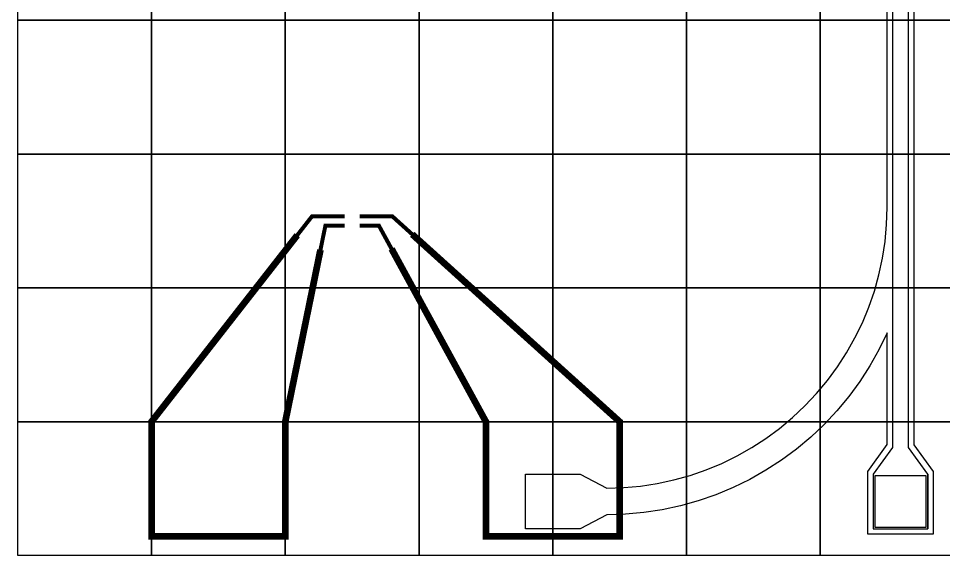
# Model space of a CAD drawing. Extents: x 0 to 10000, y 0 to 6000.
# Drawn here: x 3002 to 6461, y 0 to 2006 of the extents above; entities that cross this region are included whole.
import ezdxf

# ---------------------------------------------------------------- set-up
doc = ezdxf.new("R2010")
doc.units = 0
doc.header["$MEASUREMENT"] = 0
for name, color, linetype in [('2-OHMICS_PHOSPHOROUS', 8, 'Continuous'), ('3-THICK_OXIDE', 7, 'Continuous'), ('5-AL_CONTACT', 9, 'Continuous'), ('L0D0_0', 1, 'Continuous'), ('L9D0_FBMSBIG', 2, 'Continuous')]:
    doc.layers.add(name, color=color, linetype=linetype)

msp = doc.modelspace()

# ---------------------------------------------------------------- linework, layer by layer
at = {"layer": '2-OHMICS_PHOSPHOROUS'}
for points in [[(6270, 2400), (6270, 1300), (6270, 404), (6198, 304), (6198, 100), (6402, 100), (6402, 100), (6402, 304), (6402, 100), (6402, 304)], [(6402, 304), (6330, 404), (6330, 1300), (6330, 1300), (6330, 2400)]]:
    msp.add_lwpolyline(points, dxfattribs=at)
at = {"layer": '3-THICK_OXIDE'}
msp.add_lwpolyline([(6350, 2400), (6350, 1850), (6350, 1300), (6350, 414), (6422, 314), (6422, 80), (6178, 80), (6178, 314), (6250, 414.306), (6250, 831.385), (6219.726, 768.834), (6185.723, 708.228), (6148.115, 649.792), (6107.04, 593.737), (6062.649, 540.271), (6015.104, 489.589), (5964.579, 441.876), (5911.261, 397.308), (5855.343, 356.047), (5797.031, 318.246), (5736.539, 284.042), (5674.089, 253.56), (5609.908, 226.913), (5544.233, 204.199), (5477.303, 185.499), (5409.365, 170.884), (5340.667, 160.406), (5271.461, 154.103), (5202, 152), (5102, 100), (4898, 100), (4898, 304), (5102, 304), (5202, 252), (5265.277, 253.912), (5328.322, 259.641), (5390.907, 269.166), (5452.803, 282.453), (5513.783, 299.453), (5573.626, 320.103), (5632.113, 344.329), (5689.03, 372.042), (5744.17, 403.141), (5797.332, 437.513), (5848.321, 475.032), (5896.953, 515.561), (5943.048, 558.952), (5986.439, 605.048), (6026.968, 653.679), (6064.487, 704.668), (6098.859, 757.83), (6129.958, 812.97), (6157.671, 869.887), (6181.897, 928.374), (6202.547, 988.217), (6219.547, 1049.197), (6232.834, 1111.093), (6242.359, 1173.678), (6248.088, 1236.723), (6250, 1300), (6250, 1850), (6250, 2400)], dxfattribs=at)
at = {"layer": '5-AL_CONTACT'}
msp.add_lwpolyline([(6396, 298), (6204, 298), (6204, 106), (6396, 106), (6396, 298)], dxfattribs=at)
at = {"layer": 'L0D0_0'}
for points in [[(3000, 2500), (3500, 2500), (3500, 2000), (3000, 2000), (3000, 2500)], [(3500, 2500), (4000, 2500), (4000, 2000), (3500, 2000), (3500, 2500)], [(4000, 2500), (4500, 2500), (4500, 2000), (4000, 2000), (4000, 2500)], [(4500, 2500), (5000, 2500), (5000, 2000), (4500, 2000), (4500, 2500)], [(5000, 2500), (5500, 2500), (5500, 2000), (5000, 2000), (5000, 2500)], [(5500, 2500), (6000, 2500), (6000, 2000), (5500, 2000), (5500, 2500)], [(6000, 2500), (6500, 2500), (6500, 2000), (6000, 2000), (6000, 2500)], [(3000, 2000), (3500, 2000), (3500, 1500), (3000, 1500), (3000, 2000)], [(3500, 2000), (4000, 2000), (4000, 1500), (3500, 1500), (3500, 2000)], [(4000, 2000), (4500, 2000), (4500, 1500), (4000, 1500), (4000, 2000)], [(4500, 2000), (5000, 2000), (5000, 1500), (4500, 1500), (4500, 2000)], [(5000, 2000), (5500, 2000), (5500, 1500), (5000, 1500), (5000, 2000)], [(5500, 2000), (6000, 2000), (6000, 1500), (5500, 1500), (5500, 2000)], [(6000, 2000), (6500, 2000), (6500, 1500), (6000, 1500), (6000, 2000)], [(3000, 1500), (3500, 1500), (3500, 1000), (3000, 1000), (3000, 1500)], [(3500, 1500), (4000, 1500), (4000, 1000), (3500, 1000), (3500, 1500)], [(4000, 1500), (4500, 1500), (4500, 1000), (4000, 1000), (4000, 1500)], [(4500, 1500), (5000, 1500), (5000, 1000), (4500, 1000), (4500, 1500)], [(5000, 1500), (5500, 1500), (5500, 1000), (5000, 1000), (5000, 1500)], [(5500, 1500), (6000, 1500), (6000, 1000), (5500, 1000), (5500, 1500)], [(6000, 1500), (6500, 1500), (6500, 1000), (6000, 1000), (6000, 1500)], [(3000, 1000), (3500, 1000), (3500, 500), (3000, 500), (3000, 1000)], [(3500, 1000), (4000, 1000), (4000, 500), (3500, 500), (3500, 1000)], [(4000, 1000), (4500, 1000), (4500, 500), (4000, 500), (4000, 1000)], [(4500, 1000), (5000, 1000), (5000, 500), (4500, 500), (4500, 1000)], [(5000, 1000), (5500, 1000), (5500, 500), (5000, 500), (5000, 1000)], [(5500, 1000), (6000, 1000), (6000, 500), (5500, 500), (5500, 1000)], [(6000, 1000), (6500, 1000), (6500, 500), (6000, 500), (6000, 1000)], [(3000, 500), (3500, 500), (3500, 0), (3000, 0), (3000, 500)], [(3500, 500), (4000, 500), (4000, 0), (3500, 0), (3500, 500)], [(4000, 500), (4500, 500), (4500, 0), (4000, 0), (4000, 500)], [(4500, 500), (5000, 500), (5000, 0), (4500, 0), (4500, 500)], [(5000, 500), (5500, 500), (5500, 0), (5000, 0), (5000, 500)], [(5500, 500), (6000, 500), (6000, 0), (5500, 0), (5500, 500)], [(6000, 500), (6500, 500), (6500, 0), (6000, 0), (6000, 500)]]:
    msp.add_lwpolyline(points, dxfattribs=at)
at = {"layer": 'L9D0_FBMSBIG', "linetype": 'Continuous', "const_width": 15}
for points in [[(4044.652, 1196.7), (4100, 1267.5), (4222, 1267.5)], [(4278, 1267.5), (4400, 1267.5), (4474.808, 1199.952)], [(4131.48, 1142.06), (4150, 1232.5), (4222.063, 1232.5)], [(4277.937, 1232.5), (4350, 1232.5), (4397.382, 1145.731)]]:
    msp.add_lwpolyline(points, dxfattribs=at)
at = {"layer": 'L9D0_FBMSBIG', "const_width": 25}
for points in [[(4474.808, 1199.952), (5250, 500), (5250, 72), (4750, 72), (4750, 500), (4397.382, 1145.731)], [(4044.652, 1196.7), (3500, 500), (3500, 72), (4000, 72), (4000, 500), (4131.48, 1142.06)]]:
    msp.add_lwpolyline(points, dxfattribs=at)

doc.saveas('drawing.dxf')
